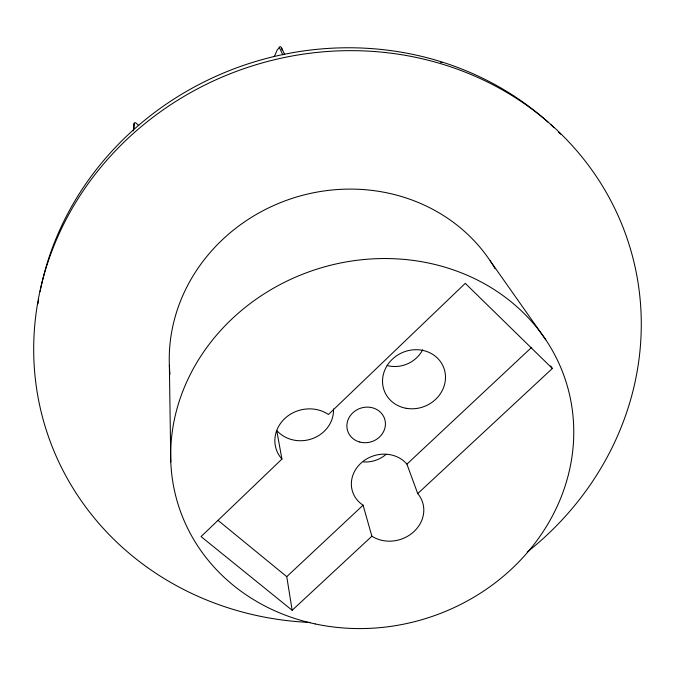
<?xml version="1.0" encoding="UTF-8"?>
<svg xmlns="http://www.w3.org/2000/svg" width="675" height="675" viewBox="0 0 675 675"><rect width="100%" height="100%" fill="white"/><g stroke="black" fill="none" stroke-linecap="round" stroke-linejoin="round"><path stroke-width="1.01" d="M133.321 130.908L134.3 122.757L135.624 122.732L138.746 125.483M133.903 123.77L133.996 128.765M274.269 56.59L277.315 49.807L280.142 46.558L281.256 47.267L284.597 54.338M417.724 493.602L552.352 368.474L465.261 283.34L328.455 414.475A33.37 30.232 -13.3 0 0 284.521 418.787A33.37 30.232 -13.3 0 0 281.922 459.076L201.057 536.6L292.165 610.293L371.883 536.203A32.392 28.553 -17.8 0 0 413.935 531.596A32.392 28.553 -17.8 0 0 417.724 493.602L406.915 464.147L531.689 347.313M292.165 610.293L286.757 576.661L363.082 505.195A31.033 27.616 -17.8 0 1 360.762 463.337A31.033 27.616 -17.8 0 1 406.915 464.147M440.598 62.311L441.99 62.505M217.966 520.332L286.757 576.661M490.134 260.761L545.78 339.77M550.614 365.918L552.352 368.474M279.222 47.191L282.757 54.776M281.559 47.942L282.066 49.967M363.082 505.195L371.883 536.203M281.922 459.076L276.725 430.456A31.928 29.177 -13 0 0 312.778 438.488A31.928 29.177 -13 0 0 333.475 408.957M169.366 365.318L170.792 461.995M422.668 349.827A29.683 27.447 -23.5 0 1 387.113 365.521M386.092 454.351A28.932 26.139 -17.8 0 1 363.538 461.945M169.999 374.279A174.352 161.468 -18 0 1 292.562 198.256A174.352 161.468 -18 0 1 495.129 268.751M310.348 622.46A305.826 283.888 -18 0 1 52.987 248.189A305.826 283.888 -18 0 1 515.793 97.976A305.826 283.888 -18 0 1 527.251 552.057M37.969 303.834A302.645 281.424 -18 0 1 38.618 299.725M40.095 291.507A302.645 281.424 -18 0 1 246.35 64.429A302.645 281.424 -18 0 1 547.973 122.091M551.019 124.875A302.645 281.424 -18 0 1 554.023 127.693M558.444 132.005A302.645 281.424 -18 0 1 560.604 134.19M315.217 623.945A203.42 182.976 -18 0 0 568.131 389.011A203.42 182.976 -18 0 0 233.272 317.714A203.42 182.976 -18 0 0 315.217 623.945M359.792 442.041A19.44 17.617 -18 0 0 385.096 420.609A19.44 17.617 -18 0 0 353.573 412.13A19.44 17.617 -18 0 0 359.792 442.041M406.207 408.299A31.894 29.101 -23.1 0 0 444.327 369.419A31.894 29.101 -23.1 0 0 391.508 360.028A31.894 29.101 -23.1 0 0 406.207 408.299"/></g></svg>
